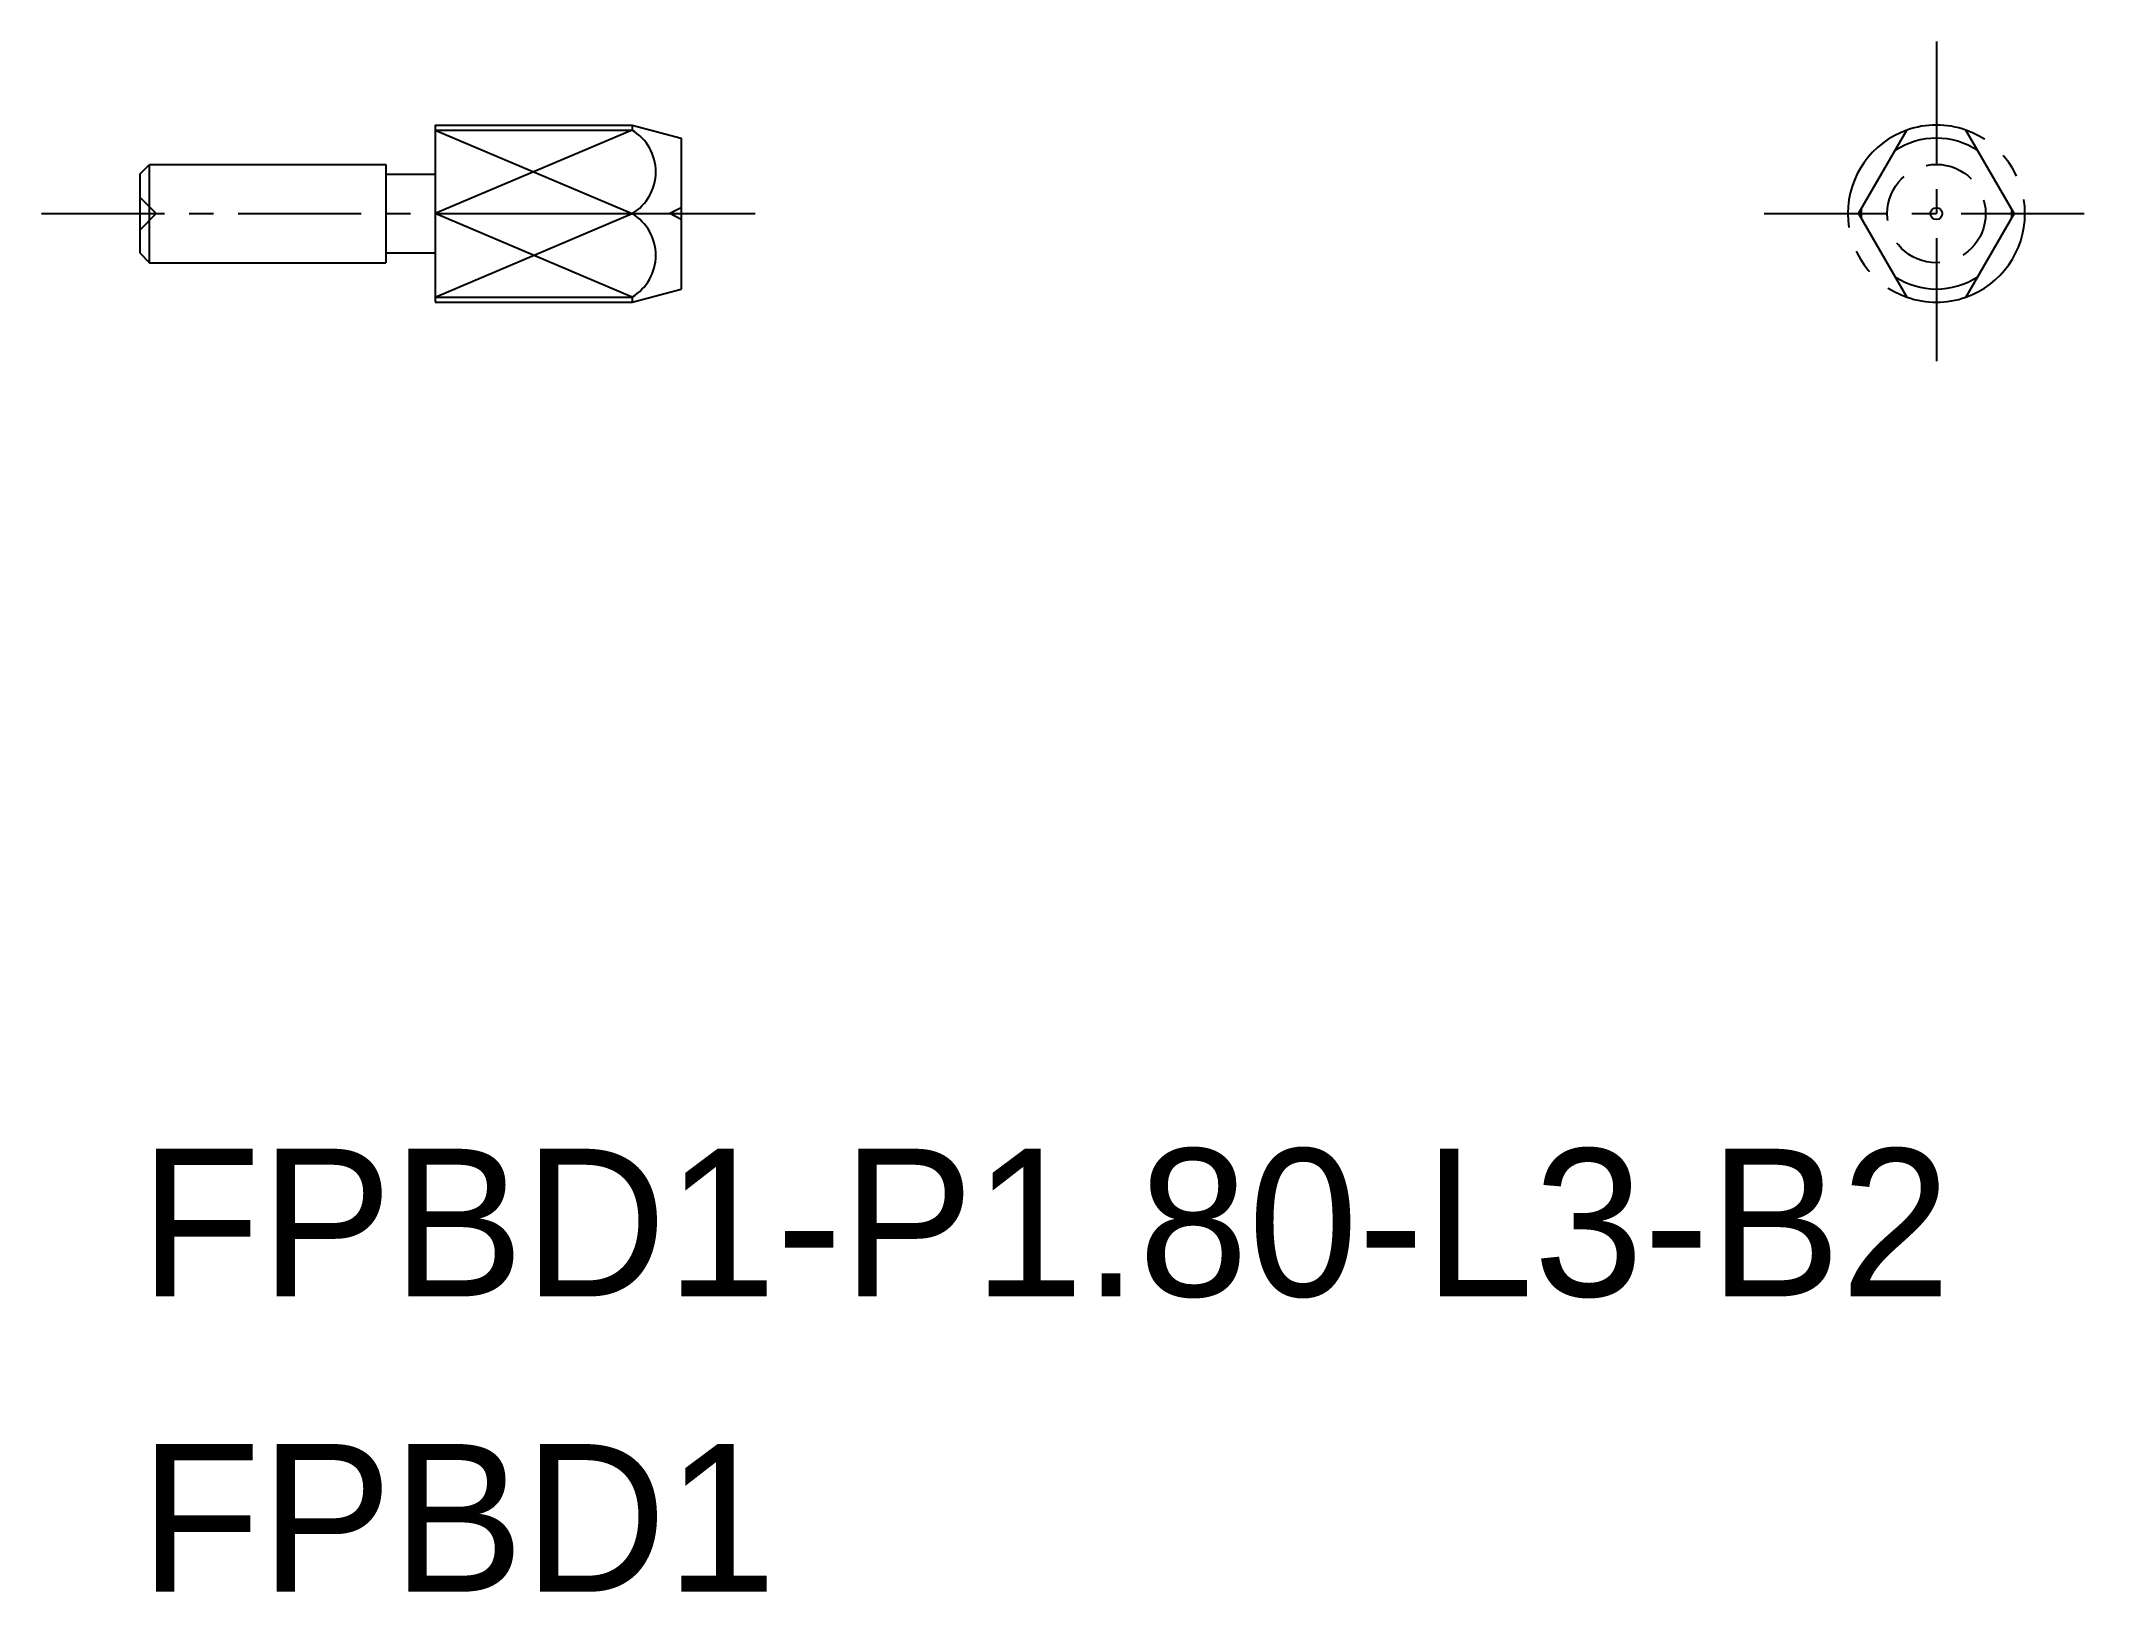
# Model space of a CAD drawing. Extents: x -1567.2 to -1546.2, y -397.6 to -381.8.
import ezdxf

# ---------------------------------------------------------------- set-up
doc = ezdxf.new("R2010")
doc.units = 0
for name, pattern in [('CENTER', [2, 1.25, -0.25, 0.25, -0.25]), ('DASHED', [0.75, 0.5, -0.25]), ('PHANTOM', [2.5, 1.25, -0.25, 0.25, -0.25, 0.25, -0.25])]:
    doc.linetypes.add(name, pattern=pattern)
doc.layers.get('0').update_dxf_attribs({"linetype": 'CONTINUOUS'})
doc.layers.add('CENTER', color=1, linetype='CENTER')

msp = doc.modelspace()

# ---------------------------------------------------------------- linework, layer by layer
at = {"color": 7, "linetype": 'CONTINUOUS'}
for p, q in [((-1563.152, -382.68), (-1563.152, -384.48)), ((-1563.152, -382.68), (-1561.152, -382.68)), ((-1563.152, -382.731), (-1561.152, -382.731)), ((-1561.152, -382.68), (-1560.652, -382.814)), ((-1561.152, -382.68), (-1561.152, -382.731)), ((-1560.652, -382.814), (-1560.652, -384.346)), ((-1548.692, -383.58), (-1548.202, -382.731)), ((-1547.112, -383.58), (-1547.602, -382.731)), ((-1566.152, -383.18), (-1566.052, -383.08)), ((-1566.152, -383.18), (-1566.152, -383.98)), ((-1566.052, -383.08), (-1563.652, -383.08)), ((-1566.052, -384.08), (-1566.052, -383.08)), ((-1563.652, -383.08), (-1563.652, -384.08)), ((-1563.652, -383.18), (-1563.152, -383.18)), ((-1563.152, -383.58), (-1561.152, -383.58)), ((-1548.692, -383.58), (-1548.202, -384.428)), ((-1547.112, -383.58), (-1547.602, -384.428)), ((-1566.152, -383.98), (-1566.052, -384.08)), ((-1566.052, -384.08), (-1563.652, -384.08)), ((-1563.652, -383.98), (-1563.152, -383.98)), ((-1563.152, -384.428), (-1561.152, -384.428)), ((-1563.152, -384.48), (-1561.152, -384.48)), ((-1561.152, -384.48), (-1560.652, -384.346)), ((-1561.152, -384.428), (-1561.152, -384.48))]:
    msp.add_line(p, q, dxfattribs=at)
at = {"color": 3, "linetype": 'CONTINUOUS'}
for p, q in [((-1561.152, -382.731), (-1563.152, -383.58)), ((-1563.152, -382.731), (-1561.152, -383.58)), ((-1563.152, -384.428), (-1561.152, -383.58)), ((-1561.152, -384.428), (-1563.152, -383.58))]:
    msp.add_line(p, q, dxfattribs=at)
at = {"linetype": 'CONTINUOUS'}
for p, q in [((-1566.152, -383.413), (-1565.985, -383.58)), ((-1566.152, -383.747), (-1565.985, -383.58)), ((-1560.652, -383.52), (-1560.767, -383.58)), ((-1560.652, -383.64), (-1560.767, -383.58))]:
    msp.add_line(p, q, dxfattribs=at)
at = {"color": 3, "linetype": 'DASHED'}
msp.add_circle((-1547.902, -383.58), 0.5, dxfattribs=at)
at = {"linetype": 'CONTINUOUS'}
msp.add_circle((-1547.902, -383.58), 0.06, dxfattribs=at)
at = {"color": 7, "linetype": 'CONTINUOUS'}
for centre, radius, start, end in [((-1561.403, -383.156), 0.493, 300.6187, 59.3813), ((-1547.902, -383.58), 0.766, 56.7455, 123.2545), ((-1547.902, -383.58), 0.9, 70.5288, 109.4712), ((-1561.403, -384.004), 0.493, 300.6187, 59.3813), ((-1547.902, -383.58), 0.766, 176.7455, 183.2545), ((-1547.902, -383.58), 0.766, 356.7455, 3.2545), ((-1547.902, -383.58), 0.766, 236.7455, 303.2545), ((-1547.902, -383.58), 0.9, 250.5288, 289.4712)]:
    msp.add_arc(centre, radius, start, end, dxfattribs=at)
at = {"color": 3, "linetype": 'PHANTOM'}
for start, end in [(109.4712, 250.5288), (289.4712, 70.5288)]:
    msp.add_arc((-1547.902, -383.58), 0.9, start, end, dxfattribs=at)
at = {"layer": 'CENTER', "color": 1, "linetype": 'CENTER'}
for p, q in [((-1547.902, -381.83), (-1547.902, -385.33)), ((-1567.152, -383.58), (-1559.652, -383.58)), ((-1549.652, -383.58), (-1546.152, -383.58))]:
    msp.add_line(p, q, dxfattribs=at)

# ---------------------------------------------------------------- texts
for s, p in [('FPBD1-P1.80-L3-B2', (-1566.152, -394.58)), ('FPBD1', (-1566.152, -397.58))]:
    msp.add_text(s, height=1.5).set_placement(p)

doc.saveas('drawing.dxf')
